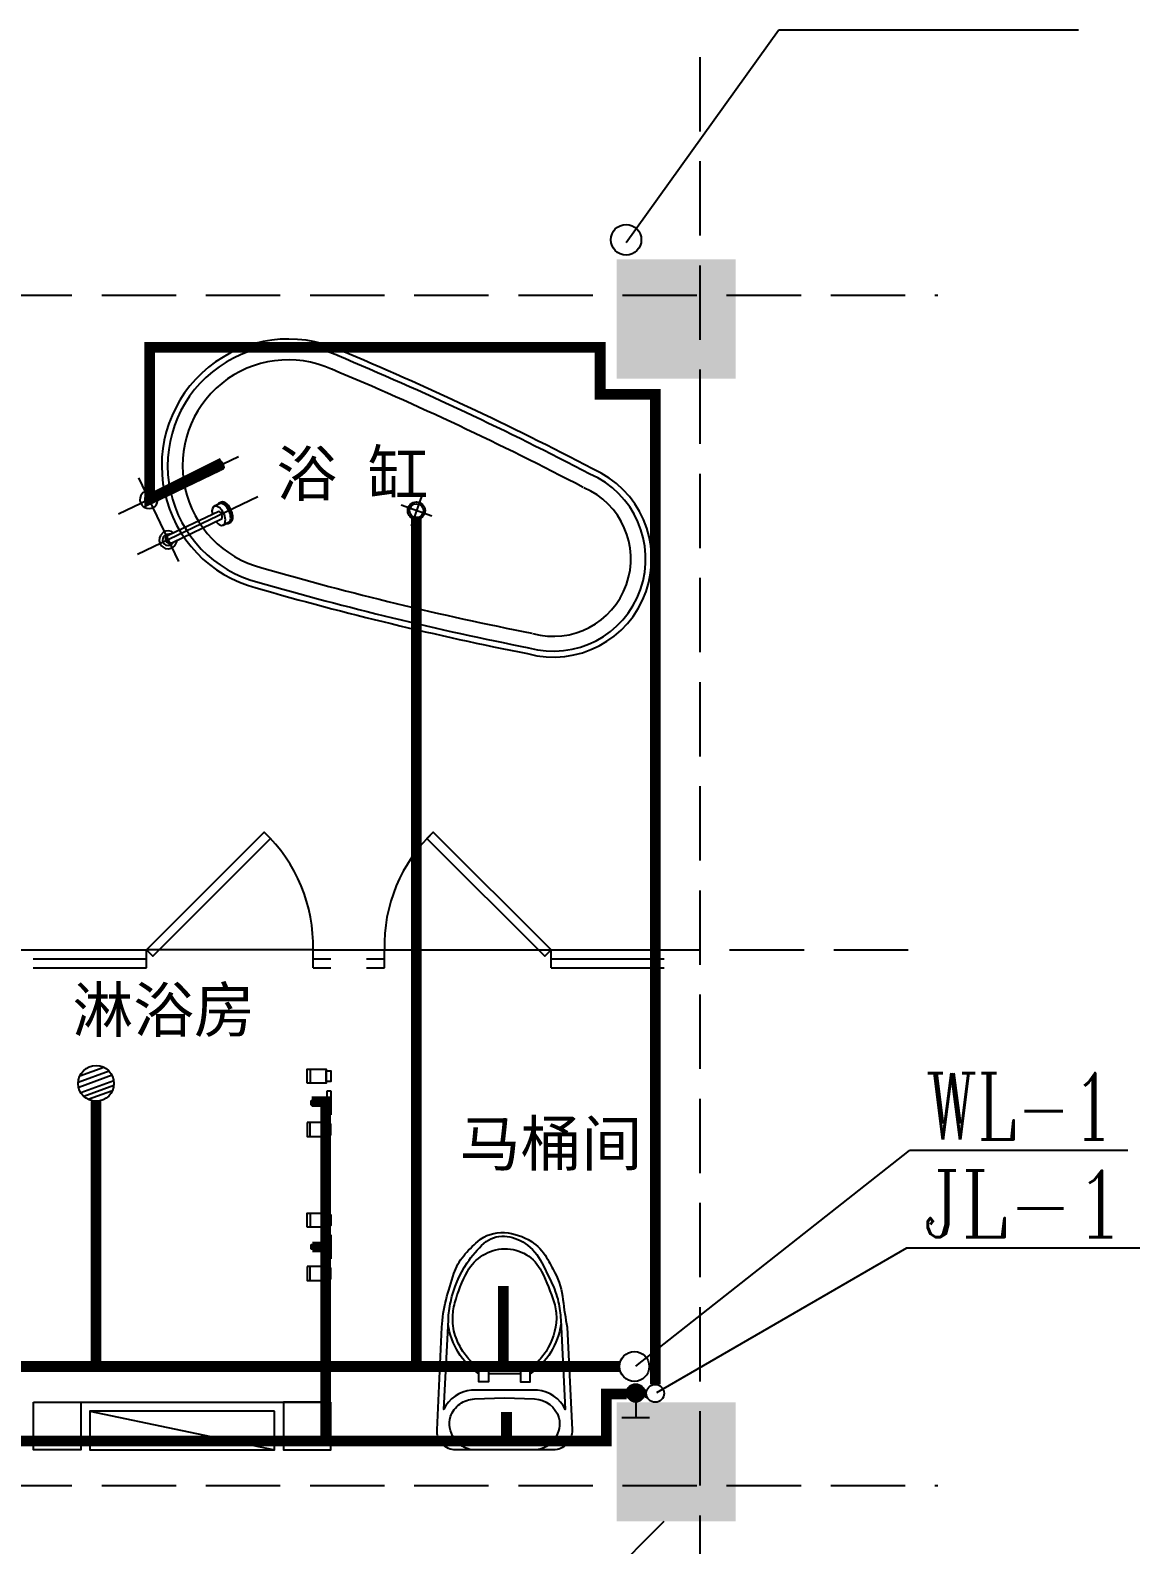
# Model space of a CAD drawing. Header units: millimetres. Extents: x -807114 to -50119, y -468455 to -61603.
# Drawn here: x -239121 to -235393, y -220751 to -215662 of the extents above; entities that cross this region are included whole.
import ezdxf

# ---------------------------------------------------------------- set-up
doc = ezdxf.new("R2010")
doc.units = ezdxf.units.MM
doc.header["$LTSCALE"] = 1000
doc.linetypes.add('CENTER-1', pattern=[10, 6.25, -1.25, 1.25, -1.25])
doc.linetypes.add('DASH', pattern=[0.35, 0.25, -0.1])
for name, color, linetype in [('EQUIP_管件', 7, 'Continuous'), ('EQUIP_阀门', 7, 'Continuous'), ('FF-FIXT', 31, 'Continuous'), ('FF-洁具', 31, 'Continuous'), ('KL截面', 30, 'Continuous'), ('PIPE-污水', 2, 'DASH'), ('PIPE-给水', 3, 'Continuous'), ('PUB_DIM', 3, 'Continuous'), ('TWT_TEXT', 7, 'Continuous'), ('VPIPE_DIM', 3, 'Continuous'), ('厨卫', 134, 'Continuous'), ('建-墙-砖', 9, 'Continuous'), ('建-楼梯', 2, 'Continuous'), ('建-窗', 4, 'Continuous'), ('建-轴', 1, 'Continuous')]:
    doc.layers.add(name, color=color, linetype=linetype)
doc.styles.add('_TWT_SERIAL', font='COMPLEX', dxfattribs={"width": 0.8, "height": 3.5, "bigfont": 'HZTXT'})
doc.styles.add('D', font='simhei.ttf', dxfattribs={"width": 0.75, "height": 7})

# ---------------------------------------------------------------- blocks, each defined once
blk = doc.blocks.new('A$C55D235CF')
at = {"color": 39, "linetype": 'CENTER-1', "ltscale": 5}
for p, q in [((31.2, 686.2), (-189.1, 466)), ((210.1, 393.1), (-106.4, 709.6)), ((104, 287), (-212.5, 603.5)), ((237.6, -285.5), (237.6, -177.2)), ((291.8, -231.3), (183.4, -231.3))]:
    blk.add_line(p, q, dxfattribs=at)
at = {"color": 33, "linetype": 'Continuous'}
for p, q in [((-55.7, 633.1), (-55.8, 626.1)), ((-55.8, 626.1), (-54.1, 618.7)), ((-54.1, 639.6), (-55.7, 633.1)), ((-51.4, 645), (-54.1, 639.6)), ((-54.1, 618.7), (-50.5, 611.9)), ((-46.7, 649.8), (-51.4, 645)), ((-50.5, 611.9), (-46.8, 608.2)), ((-42.1, 654.4), (-46.7, 649.8)), ((-37.4, 656.8), (-42.1, 654.4)), ((-30.5, 658.8), (-37.4, 656.8)), ((-35.8, 619.2), (147, 436.4)), ((-21.8, 658.8), (-30.5, 658.8)), ((-11.4, 655.3), (-21.8, 658.8)), ((-16, 639), (166.8, 456.2)), ((-5, 650.1), (-11.4, 655.3)), ((-1.8, 646.9), (-5, 650.1)), ((2.5, 638.5), (-1.8, 646.9)), ((4.1, 629.2), (2.5, 638.5)), ((2.7, 620.2), (4.1, 629.2)), ((-46.8, 608.2), (-40.8, 603)), ((-40.8, 603), (-33, 599.9)), ((-33, 599.9), (-26.2, 599.1)), ((-26.2, 599.1), (-21.6, 599.4)), ((-21.6, 599.4), (-17.1, 600.4)), ((-160.9, 531.2), (-162, 522.8)), ((-162, 522.8), (-160.1, 512.5)), ((-158.4, 537.3), (-160.9, 531.2)), ((-160.1, 512.5), (-153.2, 501.8)), ((-155.1, 542.4), (-158.4, 537.3)), ((-153.2, 544.3), (-155.1, 542.4)), ((-144.8, 550.2), (-153.2, 544.3)), ((-135.7, 552.8), (-144.8, 550.2)), ((-126.5, 552.5), (-135.7, 552.8)), ((-114.3, 547.2), (-126.5, 552.5)), ((-115.7, 526.5), (15.7, 395.2)), ((-107.1, 539.8), (-114.3, 547.2)), ((-103.3, 531.8), (-107.1, 539.8)), ((-102, 521.5), (-103.3, 531.8)), ((-103.3, 514.2), (-102, 521.5)), ((-153.2, 501.8), (-143, 495.1)), ((-143, 495.1), (-128.2, 493.3)), ((-135.5, 506.7), (-4.1, 375.4)), ((-128.2, 493.3), (-123.1, 494.4)), ((39.9, 400.7), (25.8, 414.7)), ((34.2, 406.3), (25.8, 414.7)), ((166.8, 456.2), (147, 436.4)), ((147, 436.4), (147.7, 437.1)), ((147.7, 437.1), (149.8, 434.9)), ((147.7, 437.1), (149.8, 434.9)), ((168.9, 454), (149.1, 434.2)), ((149.8, 434.9), (149.1, 434.2)), ((149.1, 434.2), (156.4, 427)), ((149.1, 434.2), (156.4, 427)), ((156.4, 427), (157.1, 426.6)), ((157.1, 426.6), (157.9, 426.4)), ((157.9, 426.4), (159.3, 426.6)), ((159.3, 426.6), (160.6, 427)), ((160.6, 427), (162.8, 428.1)), ((162.8, 428.1), (166.5, 430.7)), ((166.1, 455.4), (166.8, 456.2)), ((166.1, 455.4), (168.2, 453.3)), ((168.2, 453.3), (166.1, 455.4)), ((166.5, 430.7), (168.3, 432.3)), ((168.9, 454), (168.2, 453.3)), ((168.3, 432.3), (169.6, 433.6)), ((168.9, 454), (176.2, 446.8)), ((176.2, 446.8), (168.9, 454)), ((169.6, 433.6), (171.5, 435.5)), ((171.5, 435.5), (174.2, 439)), ((174.2, 439), (176, 442.3)), ((176, 442.3), (176.7, 444.7)), ((176.5, 446.3), (176.2, 446.8)), ((176.7, 445.6), (176.5, 446.3)), ((176.7, 444.7), (176.7, 445.6)), ((-9.6, 351.2), (-23.7, 365.2)), ((-23.7, 365.2), (-15.3, 356.8)), ((-15.3, 356.8), (-14.5, 353.9)), ((31.4, 355.9), (35.9, 359.6)), ((36, 405.9), (34.2, 406.3)), ((35.9, 359.6), (41.5, 366.7)), ((39.2, 404.6), (36, 405.9)), ((41.8, 402.6), (39.2, 404.6)), ((41.5, 366.7), (43.8, 370.3)), ((41.8, 402.6), (45.4, 399.1)), ((43.6, 400.8), (41.8, 402.6)), ((45.4, 399.1), (43.6, 400.8)), ((43.8, 370.3), (46.6, 376)), ((47.2, 396.7), (45.4, 399.1)), ((46.6, 376), (48.4, 381.4)), ((48.7, 393.4), (47.2, 396.7)), ((48.4, 381.4), (49.3, 388.8)), ((49.3, 388.8), (48.7, 393.4)), ((-14.5, 353.9), (-12.7, 350.6)), ((-12.7, 350.6), (-11.6, 349.2)), ((-11.6, 349.2), (-8, 345.6)), ((-11.6, 349.2), (-8, 345.6)), ((-8, 345.6), (-5.6, 343.8)), ((-5.6, 343.8), (-1.3, 342.1)), ((-1.3, 342.1), (4.7, 341.8)), ((4.7, 341.8), (8, 342.3)), ((8, 342.3), (15.1, 344.5)), ((15.1, 344.5), (20.2, 347)), ((20.2, 347), (26.6, 351.1)), ((26.6, 351.1), (31.4, 355.9))]:
    blk.add_line(p, q, dxfattribs=at)
at = {"flags": 128}
blk.add_lwpolyline([(566.7, -743.2, 0.021411), (661.1, 190.7, 1.08619), (-185.9, 190.7, 0.021411), (-91.5, -743.2, 0.930125), (566.7, -743.2)], format="xyb", dxfattribs=at)
at = {"color": 32, "flags": 128}
for points in [[(641.1, 191.2, 1.089171), (-165.9, 191.2)], [(-165.9, 191.8, 0.021415), (-71.7, -740.6)], [(546.9, -740.6, 0.021415), (641.1, 191.8)], [(-71.8, -739.8, 0.935819), (547, -739.8)]]:
    blk.add_lwpolyline(points, format="xyb", dxfattribs=at)
at = {"color": 35, "flags": 128}
for points in [[(591.3, 195.5, 1.089171), (-116, 195.5, 1.089171)], [(-116, 194.7, 0.021415), (-22.2, -733.5, 0.021415)], [(497.4, -733.5, 0.021415), (591.2, 194.7, 0.021415)], [(-21.9, -736.5, 0.935819), (497.1, -736.5, 0.935819)]]:
    blk.add_lwpolyline(points, format="xyb", dxfattribs=at)
at = {"color": 35, "linetype": 'Continuous'}
for radius in [29.2, 23.2]:
    blk.add_circle((237.6, -231.3), radius, dxfattribs=at)
at = {"color": 33, "linetype": 'Continuous'}
for centre, radius, start, end in [((-25.9, 629.1), 14, 45, 225), ((-125.6, 516.6), 14, 45, 225), ((-7.8, 398.8), 23.7, 278.7868, 351.2132)]:
    blk.add_arc(centre, radius, start, end, dxfattribs=at)
at = {"color": 39, "ltscale": 30}
for centre, radius, start, end in [((-132, 523), 19.1, 10.5537, 259.4463), ((-147.2, 494.8), 14.8, 42.055, 83.5179), ((-126.7, 517.8), 16.1, 15.1781, 254.8219), ((-103.8, 538.2), 14.8, 186.4821, 227.945)]:
    blk.add_arc(centre, radius, start, end, dxfattribs=at)
at = {"color": 33, "linetype": 'Continuous'}
for centre, start_param, end_param in [((1, 390), 1.982313, 7.442465), ((15.1, 375.9), 3.141593, 6.283185)]:
    blk.add_ellipse(centre, major_axis=(24.7, 24.7), ratio=0.528596, start_param=start_param, end_param=end_param, dxfattribs=at)
at = {"color": 33, "linetype": 'Continuous', "extrusion": (0, 0, -1)}
blk.add_ellipse((15.1, 375.9), major_axis=(26.7, 26.7), ratio=0.563059, start_param=-0.384776, end_param=3.526331, dxfattribs=at)
blk = doc.blocks.new('马桶A')
at = {"color": 35, "linetype": 'ByBlock'}
blk.add_line((53.2, 109.2), (-53.5, 109.2), dxfattribs=at)
at = {"color": 0, "linetype": 'Continuous'}
blk.add_lwpolyline([(226.7, 297.9, 0.431726), (163.4, 365.1), (-163.4, 365.1, 0.431435), (-226.7, 297.9), (-210.7, -46.8, 0.05293), (-196.6, -138.6, 0.015625), (-170.1, -227.6, 0.092508), (-137.4, -286.8, 0.041886), (-90.1, -335.3, 0.199313), (-0.1, -365.1, 0.124065), (90, -335.3, 0.122705), (141.4, -281.1, 0.00916), (169.1, -230.1, 0.093585), (196.3, -139.9, -0.024039), (210.7, -46.9)], format="xyb", close=True, dxfattribs=at)
at = {"color": 35}
for points in [[(-101, 193.9), (0, 189.7), (100.9, 193.9, 0.31346), (182.6, 257.2, 0.214355), (169.7, 325.7, 0.233297), (103.2, 365.1), (-107.4, 365.1, 0.214741), (-169.8, 325.7, 0.214469), (-181.7, 253.1, 0.149897), (-150.5, 211.2, 0.149897), (-101.2, 193.9)], [(-204, 229.4), (-188.9, -72.3, 0.039846), (-181, -132.7, 0.096207), (-125.6, -263.4, 0.060028), (-69.1, -328.8, 0.204422), (-0.1, -352.8, 0.133941), (68.8, -328.8, 0.129163), (125.3, -263.4, -0.000598), (156.7, -199.6, 0.056687), (180.7, -132.7, 0.051135), (188.6, -72.3), (203.9, 229.4, -0.272391), (110.8, 164.8), (-111.1, 164.8, -0.270676), (-204.2, 229.4)], [(107.2, 73.1, 0.09365), (82.8, 89, 0.098915), (54.3, 94.5), (-54.6, 94.5, 0.096282), (-83.1, 89, 0.096282), (-107.5, 73.1, 0.05557), (-139.9, 34, 0.05557), (-162.9, -11.3, 0.092989), (-174.3, -76.2, 0.063501), (-167, -128.6, 0.057856), (-124.5, -234.6, 0.268831), (-0.1, -310.6, 0.294074), (124.2, -234.6, 0.034416), (166.7, -128.6, 0.087024), (174, -76.2, 0.134611), (139.6, 34, 0.061058), (107.2, 73.1)]]:
    blk.add_lwpolyline(points, format="xyb", close=True, dxfattribs=at)
at = {"color": 35, "linetype": 'ByBlock'}
for points in [[(-53.5, 94.5), (-53.5, 136.3), (-86.5, 136.3), (-86.5, 87.5)], [(53.2, 94.5), (53.2, 136.3), (86.2, 136.3), (86.2, 87.5)]]:
    blk.add_lwpolyline(points, dxfattribs=at)
for centre, start, end in [((51.8, -91.8), 124.5259, 171.7782), ((-52.1, -91.8), 8.2064, 55.4741)]:
    blk.add_arc(centre, 244, start, end, dxfattribs=at)
blk = doc.blocks.new('做成ACAD TuKuai0197')
at = {"linetype": 'Continuous'}
for p, q in [((69.2, 113.1), (69.2, 66.1)), ((0, -40), (0, 40)), ((0, 40), (12, 40)), ((12, 40), (12, -40)), ((12, 8), (66.3, 8)), ((12, -8), (12, 8)), ((66.3, -8), (66.3, 8)), ((66.3, 8), (66.3, -8)), ((12, -40), (0, -40)), ((66.3, -8), (12, -8)), ((69.2, -113.1), (69.2, -66.1))]:
    blk.add_line(p, q, dxfattribs=at)
for points in [[(15.9, 107.7), (0, 107.7), (0, 71.6), (15.9, 71.6)], [(79.9, 66.1), (79.9, 113.1), (15.9, 113.1), (15.9, 66.1)], [(15.9, -107.7), (0, -107.7), (0, -71.6), (15.9, -71.6)], [(79.9, -66.1), (79.9, -113.1), (15.9, -113.1), (15.9, -66.1)]]:
    blk.add_lwpolyline(points, close=True, dxfattribs=at)
blk = doc.blocks.new('$VALVE$00000497')
for p, q in [((77.8, 138.2), (-77.8, 138.2)), ((0, 50), (0, 138.2))]:
    blk.add_line(p, q)
at = {"const_width": 49.6}
blk.add_lwpolyline([(24.8, 0, 1), (-24.8, 0, 1)], format="xyb", close=True, dxfattribs=at)
blk.add_circle((0, 0), 50)

msp = doc.modelspace()

# ---------------------------------------------------------------- hatches: boundary and pattern name
h = msp.add_hatch(color=251)
h.dxf.hatch_style = 1
h.paths.add_polyline_path([(-237150.6, -216832.3), (-236750.6, -216832.3), (-236750.6, -216432.3), (-237150.6, -216432.3)])
h = msp.add_hatch(color=251)
h.dxf.hatch_style = 1
h.paths.add_polyline_path([(-237150.6, -220272.3), (-236750.6, -220272.3), (-236750.6, -220672.3), (-237150.6, -220672.3)])

# ---------------------------------------------------------------- linework, layer by layer
at = {"color": 251}
for p, q in [((-238170.5, -218752.3), (-238730.5, -218752.3)), ((-237930.7, -218752.3), (-237370.7, -218752.3))]:
    msp.add_line(p, q, dxfattribs=at)
msp.add_line((-238950.6, -220272.3), (-238110.6, -220272.3))
at = {"layer": 'EQUIP_管件'}
for centre, radius in [((-237090.7, -220152, 0), 50), ((-237020.6, -220242.3), 30)]:
    msp.add_circle(centre, radius, dxfattribs=at)
at = {"layer": 'FF-FIXT', "ltscale": 3}
for p, q in [((-238730.5, -218812.3), (-238730.5, -218752.3)), ((-238170.5, -218812.3), (-238170.5, -218752.3)), ((-237930.7, -218812.3), (-237930.7, -218752.3)), ((-237370.7, -218812.3), (-237370.7, -218752.3))]:
    msp.add_line(p, q, dxfattribs=at)
at = {"layer": 'FF-FIXT', "color": 251, "ltscale": 3}
msp.add_line((-238920.6, -220302.3), (-238300.1, -220432.3), dxfattribs=at)
at = {"layer": 'FF-FIXT', "ltscale": 3}
for points in [[(-239110.6, -218752.3), (-238730.5, -218752.3)], [(-238170.5, -218752.3), (-236990.6, -218752.3)], [(-239110.6, -218782.3), (-238730.5, -218782.3)], [(-238170.5, -218782.3), (-238110.6, -218782.3)], [(-237990.6, -218782.3), (-237930.7, -218782.3)], [(-237370.7, -218782.3), (-236990.6, -218782.3)], [(-239110.6, -218812.3), (-238730.5, -218812.3)], [(-238170.5, -218812.3), (-238110.6, -218812.3)], [(-237990.6, -218812.3), (-237930.7, -218812.3)], [(-237370.7, -218812.3), (-236990.6, -218812.3)]]:
    msp.add_lwpolyline(points, dxfattribs=at)
at = {"layer": 'FF-FIXT', "color": 251, "ltscale": 3}
msp.add_lwpolyline([(-238300.1, -220302.3), (-238920.6, -220302.3), (-238920.6, -220432.3), (-238300.1, -220432.3)], close=True, dxfattribs=at)
at = {"layer": 'PIPE-污水', "const_width": 36}
for points in [[(-237822.9, -217299.5), (-237822.9, -220152)], [(-238899.4, -219261), (-238899.4, -220152)], [(-237531.1, -219881.3), (-237531.1, -220152)]]:
    msp.add_lwpolyline(points, dxfattribs=at)
at = {"layer": 'PIPE-污水', "const_width": 36, "elevation": 0}
msp.add_lwpolyline([(-237140.7, -220152), (-239665.9, -220152)], dxfattribs=at)
at = {"layer": 'PIPE-给水'}
for points, const_width in [([(-237020.6, -220212.3), (-237020.6, -216885.9), (-237205.6, -216885.9), (-237205.6, -216727.3), (-238719.2, -216727.3), (-238719.2, -217237.6), (-238475, -217115.4)], 36), ([(-238127.9, -220408.8), (-238127.9, -219261.9), (-238174.9, -219261.9)], 36), ([(-238122.6, -219750.1), (-238172.9, -219750.1)], 36), ([(-237116.1, -220244.2), (-237184.9, -220244.2), (-237184.9, -220402.8), (-239723.4, -220402.8), (-239723.4, -220367.5)], 36), ([(-237056.4, -220243), (-237050.6, -220242.3)], 30), ([(-237520.4, -220304.7), (-237520.4, -220402.8)], 36)]:
    msp.add_lwpolyline(points, dxfattribs=dict(at, const_width=const_width))
at = {"layer": 'PUB_DIM'}
msp.add_line((-237118.5, -216375, 0), (-236605.8, -215662.2), dxfattribs=at)
at = {"layer": 'VPIPE_DIM'}
for p, q in [((-235598.6, -215662.2), (-236605.8, -215662.2)), ((-237086.3, -220150.6, 0), (-236166.3, -219426.7)), ((-235432.3, -219426.7), (-236166.3, -219426.7)), ((-236176.7, -219754.5), (-237016.2, -220240.9)), ((-235392.5, -219754.5), (-236176.7, -219754.5))]:
    msp.add_line(p, q, dxfattribs=at)
at = {"layer": '厨卫'}
msp.add_circle((-237118.5, -216366.1, 0), 51.2, dxfattribs=at)
at = {"layer": '建-墙-砖'}
for points in [[(-239110.1, -220272.3), (-238950.6, -220272.3), (-238950.6, -220432.3), (-239110.1, -220432.3)], [(-238110.6, -220272.3), (-238270.1, -220272.3), (-238270.1, -220432.3), (-238110.6, -220432.3)]]:
    msp.add_lwpolyline(points, close=True, dxfattribs=at)
at = {"layer": '建-楼梯'}
msp.add_line((-238030.6, -221712.3), (-236990.6, -220672.3), dxfattribs=at)
at = {"layer": '建-窗', "color": 4}
for p, q in [((-238855.7, -219159.8), (-238959.3, -219197.4)), ((-238873.3, -219146.9), (-238954, -219176.2)), ((-238846, -219173.5), (-238957.9, -219214.2)), ((-238840, -219192.3), (-238950.5, -219232.5)), ((-238839.8, -219208.2), (-238940.4, -219244.8)), ((-238847.9, -219226.7), (-238925.6, -219254.9))]:
    msp.add_line(p, q, dxfattribs=at)
at = {"layer": '建-窗'}
for points in [[(-238730.5, -218752.3), (-238334.9, -218356.7), (-238313.7, -218377.9), (-238709.3, -218773.5)], [(-237370.7, -218752.3), (-237766.3, -218356.7), (-237787.6, -218377.9), (-237391.9, -218773.5)]]:
    msp.add_lwpolyline(points, close=True, dxfattribs=at)
at = {"layer": '建-窗', "color": 4}
msp.add_circle((-238899.4, -219201), 60, dxfattribs=at)
at = {"layer": '建-窗'}
for centre, start, end in [((-238695.4, -218738.4), 358.4866, 46.6369), ((-237405.8, -218738.4), 133.3631, 181.5134)]:
    msp.add_arc(centre, 525.1, start, end, dxfattribs=at)
at = {"layer": '建-轴', "linetype": 'DASH'}
for p, q in [((-236870.6, -215752.3), (-236870.6, -230312.3)), ((-250430.6, -216552.3), (-236070.6, -216552.3)), ((-241750.6, -218752.3), (-238730.5, -218752.3)), ((-238170.5, -218752.3), (-236070.6, -218752.3)), ((-250430.6, -220552.3), (-236070.6, -220552.3))]:
    msp.add_line(p, q, dxfattribs=at)

# ---------------------------------------------------------------- block references
at = {"layer": 'EQUIP_阀门', "xscale": 0.5999999999767169, "yscale": 0.5999999999767169, "zscale": 0.6, "rotation": 180}
msp.add_blockref('$VALVE$00000497', (-237086.3, -220240.9), dxfattribs=at)
at = {"layer": 'FF-FIXT', "rotation": 70.61227026417029}
msp.add_blockref('A$C55D235CF', (-238120, -217423.7), dxfattribs=at)
at = {"layer": 'FF-FIXT', "ltscale": 3, "rotation": 180}
for p in [(-238110.6, -219265.9), (-238110.6, -219750.1)]:
    msp.add_blockref('做成ACAD TuKuai0197', p, dxfattribs=at)
at = {"layer": 'FF-洁具', "linetype": 'Continuous', "xscale": -1, "rotation": 180}
msp.add_blockref('马桶A', (-237526.9, -220067.2), dxfattribs=at)

# ---------------------------------------------------------------- texts
at = {"layer": 'KL截面', "linetype": 'ByBlock', "style": 'D'}
for s, p in [('浴 缸', (-238294, -217226.9)), ('淋浴房', (-238979.6, -219028.7)), ('马桶间', (-237677.7, -219477.4))]:
    msp.add_text(s, height=150, dxfattribs=at).set_placement(p)
at = {"layer": 'TWT_TEXT', "style": '_TWT_SERIAL'}
for s, width, p in [('WL-1', 0.752941, (-236111.4, -219389.2)), ('JL-1', 0.9, (-236121.8, -219717))]:
    msp.add_text(s, height=223.12, dxfattribs=dict(at, width=width)).set_placement(p)

doc.saveas('drawing.dxf')
